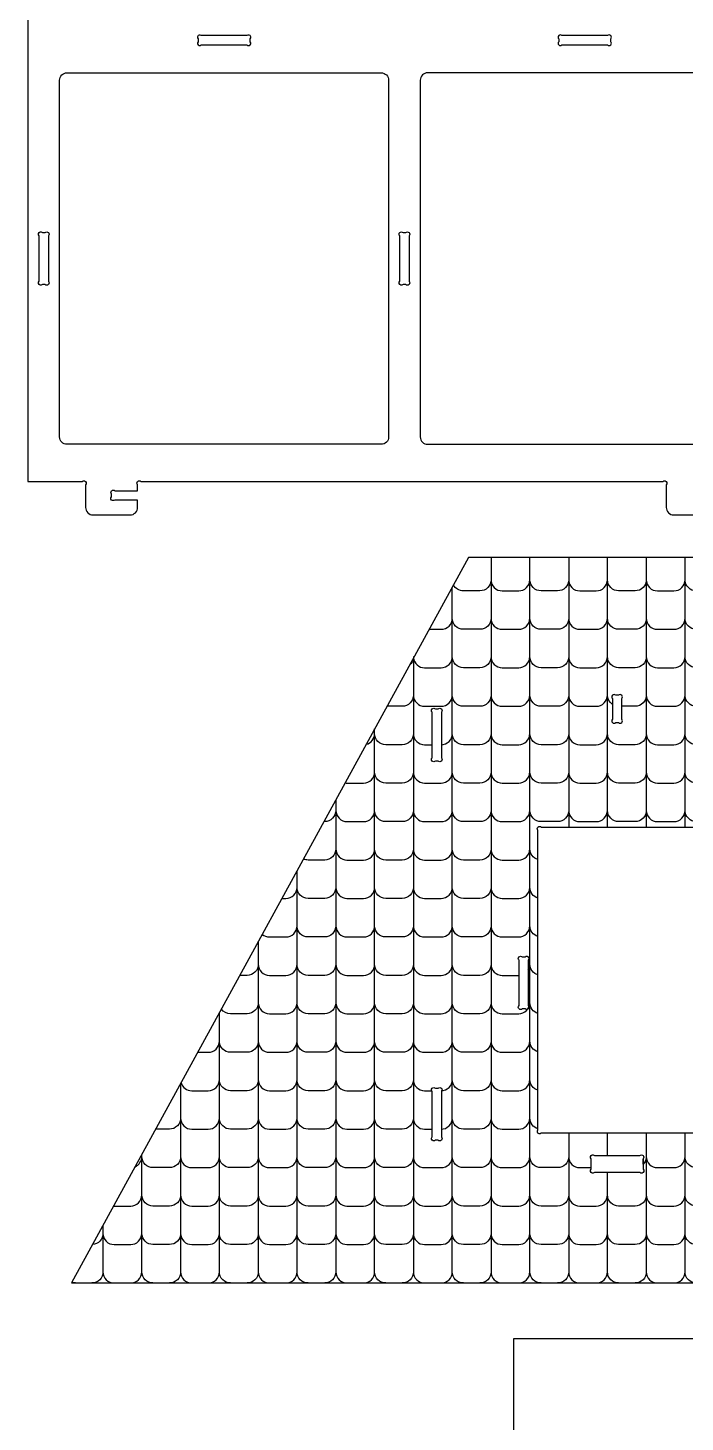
# Model space of a CAD drawing. Extents: x 8501 to 11256, y 293 to 1807.
# Drawn here: x 9885.7 to 10097.8, y 825.1 to 1275.4 of the extents above; entities that cross this region are included whole.
import ezdxf

# ---------------------------------------------------------------- set-up
doc = ezdxf.new("R2010")
doc.units = 0
doc.header["$MEASUREMENT"] = 0
doc.layers.add('LAYER_1', color=18, linetype='CONTINUOUS')

msp = doc.modelspace()

# ---------------------------------------------------------------- linework, layer by layer
at = {"layer": 'LAYER_1'}
for points in [[(9885.69, 1412.85), (9885.69, 1128.91), (9903.23, 1128.91, -1), (9904.29, 1127.85), (9904.29, 1120.51, 0.414214), (9906.69, 1118.11), (9918.69, 1118.11, 0.414214), (9921.09, 1120.51), (9921.09, 1122.91), (9913.75, 1122.91, -1), (9912.69, 1123.97), (9912.69, 1124.85, -1), (9913.75, 1125.91), (9921.09, 1125.91), (9921.09, 1127.85, -1), (9922.15, 1128.91), (10090.63, 1128.91, -1), (10091.69, 1127.85), (10091.69, 1120.51, 0.414214), (10094.09, 1118.11), (10106.09, 1118.11, 0.414214)], [(10035.16, 1104.3), (10035.16, 873.61, 0.414214), (10038.76, 870.01)], [(10044.08, 870.01, 0.414214), (10047.68, 873.61), (10047.68, 1104.3)], [(10019.04, 870.01, 0.414214), (10022.64, 873.61), (10022.64, 1094.76)], [(10035.16, 1097.17, -0.414214), (10031.56, 1093.57), (10026.24, 1093.57, -0.279406), (10023.04, 1095.51)], [(10035.16, 1097.17, 0.414214), (10038.76, 1093.57), (10044.08, 1093.57, 0.414214), (10047.68, 1097.17)], [(10060.21, 1097.17, -0.414214), (10056.61, 1093.57), (10051.28, 1093.57, -0.414214), (10047.68, 1097.17)], [(10060.21, 1097.17, 0.414214), (10063.81, 1093.57), (10069.13, 1093.57, 0.414214), (10072.73, 1097.17)], [(10085.25, 1097.17, -0.414214), (10081.65, 1093.57), (10076.33, 1093.57, -0.414214), (10072.73, 1097.17)], [(10085.25, 1097.17, 0.414214), (10088.85, 1093.57), (10094.18, 1093.57, 0.414214), (10097.78, 1097.17)], [(10110.3, 1097.17, -0.414214), (10106.7, 1093.57), (10101.38, 1093.57, -0.414214), (10097.78, 1097.17)], [(10015.19, 1081.15), (10019.04, 1081.15, 0.414214), (10022.64, 1084.75)], [(10035.16, 1084.75, -0.414214), (10031.56, 1081.15), (10026.24, 1081.15, -0.414214), (10022.64, 1084.75)], [(10035.16, 1084.75, 0.414214), (10038.76, 1081.15), (10044.08, 1081.15, 0.414214), (10047.68, 1084.75)], [(10060.21, 1084.75, -0.414214), (10056.61, 1081.15), (10051.28, 1081.15, -0.414214), (10047.68, 1084.75)], [(10060.21, 1084.75, 0.414214), (10063.81, 1081.15), (10069.13, 1081.15, 0.414214), (10072.73, 1084.75)], [(10085.25, 1084.75, -0.414214), (10081.65, 1081.15), (10076.33, 1081.15, -0.414214), (10072.73, 1084.75)], [(10085.25, 1084.75, 0.414214), (10088.85, 1081.15), (10094.18, 1081.15, 0.414214), (10097.78, 1084.75)], [(10110.3, 1084.75, -0.414214), (10106.7, 1081.15), (10101.38, 1081.15, -0.414214), (10097.78, 1084.75)], [(10010.11, 1072.33), (10010.11, 873.61, 0.414214), (10013.71, 870.01)], [(10010.14, 1071.91, 0.379798), (10013.71, 1068.73), (10019.04, 1068.73, 0.414214), (10022.64, 1072.33)], [(10035.16, 1072.33, -0.414214), (10031.56, 1068.73), (10026.24, 1068.73, -0.414214), (10022.64, 1072.33)], [(10035.16, 1072.33, 0.414214), (10038.76, 1068.73), (10044.08, 1068.73, 0.414214), (10047.68, 1072.33)], [(10060.21, 1072.33, -0.414214), (10056.61, 1068.73), (10051.28, 1068.73, -0.414214), (10047.68, 1072.33)], [(10060.21, 1072.33, 0.414214), (10063.81, 1068.73), (10069.13, 1068.73, 0.414214), (10072.73, 1072.33)], [(10085.25, 1072.33, -0.414214), (10081.65, 1068.73), (10076.33, 1068.73, -0.414214), (10072.73, 1072.33)], [(10085.25, 1072.33, 0.414214), (10088.85, 1068.73), (10094.18, 1068.73, 0.414214), (10097.78, 1072.33)], [(10110.3, 1072.33, -0.414214), (10106.7, 1068.73), (10101.38, 1068.73, -0.414214), (10097.78, 1072.33)], [(10010.07, 1071.78, -0.175116), (10008.9, 1069.64)], [(10010.11, 1059.91, -0.414214), (10006.51, 1056.31), (10001.61, 1056.31)], [(10010.11, 1059.91, 0.414214), (10013.71, 1056.31), (10019.04, 1056.31, 0.414214), (10022.64, 1059.91)], [(10035.16, 1059.91, -0.414214), (10031.56, 1056.31), (10026.24, 1056.31, -0.414214), (10022.64, 1059.91)], [(10035.16, 1059.91, 0.414214), (10038.76, 1056.31), (10044.08, 1056.31, 0.414214), (10047.68, 1059.91)], [(10060.21, 1059.91, -0.414214), (10056.61, 1056.31), (10051.28, 1056.31, -0.414214), (10047.68, 1059.91)], [(10060.21, 1059.91, 0.414214), (10063.81, 1056.31), (10069.13, 1056.31, 0.414214), (10072.73, 1059.91)], [(10074.33, 1056.92, -0.250445), (10072.73, 1059.91)], [(10085.25, 1059.91, -0.414214), (10081.65, 1056.31), (10077.33, 1056.31)], [(10085.25, 1059.91, 0.414214), (10088.85, 1056.31), (10094.18, 1056.31, 0.414214), (10097.78, 1059.91)], [(10110.3, 1059.91, -0.414214), (10106.7, 1056.31), (10101.38, 1056.31, -0.414214), (10097.78, 1059.91)], [(9994.88, 1044.01, 0.342693), (9997.59, 1047.49)], [(10001.19, 870.01, -0.414214), (9997.59, 873.61), (9997.59, 1048.96)], [(10010.11, 1047.49, -0.414214), (10006.51, 1043.89), (10001.19, 1043.89, -0.414214), (9997.59, 1047.49)], [(10010.11, 1047.49, 0.414214), (10013.71, 1043.89), (10016.13, 1043.89)], [(10019.04, 1043.89, 0.414214), (10022.64, 1047.49)], [(10035.16, 1047.49, -0.414214), (10031.56, 1043.89), (10026.24, 1043.89, -0.414214), (10022.64, 1047.49)], [(10035.16, 1047.49, 0.414214), (10038.76, 1043.89), (10044.08, 1043.89, 0.414214), (10047.68, 1047.49)], [(10060.21, 1047.49, -0.414214), (10056.61, 1043.89), (10051.28, 1043.89, -0.414214), (10047.68, 1047.49)], [(10060.21, 1047.49, 0.414214), (10063.81, 1043.89), (10069.13, 1043.89, 0.414214), (10072.73, 1047.49)], [(10085.25, 1047.49, -0.414214), (10081.65, 1043.89), (10076.33, 1043.89, -0.414214), (10072.73, 1047.49)], [(10085.25, 1047.49, 0.414214), (10088.85, 1043.89), (10094.18, 1043.89, 0.414214), (10097.78, 1047.49)], [(10110.3, 1047.49, -0.414214), (10106.7, 1043.89), (10101.38, 1043.89, -0.414214), (10097.78, 1047.49)], [(9988.05, 1031.53, 0.042575), (9988.66, 1031.47), (9993.99, 1031.47, 0.414214), (9997.59, 1035.07)], [(10010.11, 1035.07, -0.414214), (10006.51, 1031.47), (10001.19, 1031.47, -0.414214), (9997.59, 1035.07)], [(10010.11, 1035.07, 0.414214), (10013.71, 1031.47), (10019.04, 1031.47, 0.414214), (10022.64, 1035.07)], [(10035.16, 1035.07, -0.414214), (10031.56, 1031.47), (10026.24, 1031.47, -0.414214), (10022.64, 1035.07)], [(10035.16, 1035.07, 0.414214), (10038.76, 1031.47), (10044.08, 1031.47, 0.414214), (10047.68, 1035.07)], [(10060.21, 1035.07, -0.414214), (10056.61, 1031.47), (10051.28, 1031.47, -0.414214), (10047.68, 1035.07)], [(10060.21, 1035.07, 0.414214), (10063.81, 1031.47), (10069.13, 1031.47, 0.414214), (10072.73, 1035.07)], [(10085.25, 1035.07, -0.414214), (10081.65, 1031.47), (10076.33, 1031.47, -0.414214), (10072.73, 1035.07)], [(10085.25, 1035.07, 0.414214), (10088.85, 1031.47), (10094.18, 1031.47, 0.414214), (10097.78, 1035.07)], [(10110.3, 1035.07, -0.414214), (10106.7, 1031.47), (10101.38, 1031.47, -0.414214), (10097.78, 1035.07)], [(9985.06, 1022.65, -0.414214), (9981.46, 1019.05), (9981.23, 1019.05)], [(9985.06, 1026.06), (9985.06, 873.61, 0.414214), (9988.66, 870.01)], [(9985.06, 1022.65, 0.414214), (9988.66, 1019.05), (9993.99, 1019.05, 0.414214), (9997.59, 1022.65)], [(10010.11, 1022.65, -0.414214), (10006.51, 1019.05), (10001.19, 1019.05, -0.414214), (9997.59, 1022.65)], [(10010.11, 1022.65, 0.414214), (10013.71, 1019.05), (10019.04, 1019.05, 0.414214), (10022.64, 1022.65)], [(10035.16, 1022.65, -0.414214), (10031.56, 1019.05), (10026.24, 1019.05, -0.414214), (10022.64, 1022.65)], [(10035.16, 1022.65, 0.414214), (10038.76, 1019.05), (10044.08, 1019.05, 0.414214), (10047.68, 1022.65)], [(10060.21, 1022.65, -0.414214), (10056.61, 1019.05), (10051.28, 1019.05, -0.414214), (10047.68, 1022.65)], [(10060.21, 1022.65, 0.414214), (10063.81, 1019.05), (10069.13, 1019.05, 0.414214), (10072.73, 1022.65)], [(10085.25, 1022.65, -0.414214), (10081.65, 1019.05), (10076.33, 1019.05, -0.414214), (10072.73, 1022.65)], [(10085.25, 1022.65, 0.414214), (10088.85, 1019.05), (10094.18, 1019.05, 0.414214), (10097.78, 1022.65)], [(10110.3, 1022.65, -0.414214), (10106.7, 1019.05), (10101.38, 1019.05, -0.414214), (10097.78, 1022.65)], [(9985.06, 1010.23, -0.414214), (9981.46, 1006.63), (9976.14, 1006.63, -0.109058), (9974.63, 1006.97)], [(9985.06, 1010.23, 0.414214), (9988.66, 1006.63), (9993.99, 1006.63, 0.414214), (9997.59, 1010.23)], [(10010.11, 1010.23, -0.414214), (10006.51, 1006.63), (10001.19, 1006.63, -0.414214), (9997.59, 1010.23)], [(10010.11, 1010.23, 0.414214), (10013.71, 1006.63), (10019.04, 1006.63, 0.414214), (10022.64, 1010.23)], [(10035.16, 1010.23, -0.414214), (10031.56, 1006.63), (10026.24, 1006.63, -0.414214), (10022.64, 1010.23)], [(10035.16, 1010.23, 0.414214), (10038.76, 1006.63), (10044.08, 1006.63, 0.414214), (10047.68, 1010.23)], [(10050.3, 1006.77, -0.335422), (10047.68, 1010.23)], [(9976.14, 870.01, -0.414214), (9972.54, 873.61), (9972.54, 1003.16)], [(9967.65, 994.21), (9968.94, 994.21, 0.414214), (9972.54, 997.81)], [(9985.06, 997.81, -0.414214), (9981.46, 994.21), (9976.14, 994.21, -0.414214), (9972.54, 997.81)], [(9985.06, 997.81, 0.414214), (9988.66, 994.21), (9993.99, 994.21, 0.414214), (9997.59, 997.81)], [(10010.11, 997.81, -0.414214), (10006.51, 994.21), (10001.19, 994.21, -0.414214), (9997.59, 997.81)], [(10010.11, 997.81, 0.414214), (10013.71, 994.21), (10019.04, 994.21, 0.414214), (10022.64, 997.81)], [(10035.16, 997.81, -0.414214), (10031.56, 994.21), (10026.24, 994.21, -0.414214), (10022.64, 997.81)], [(10035.16, 997.81, 0.414214), (10038.76, 994.21), (10044.08, 994.21, 0.414214), (10047.68, 997.81)], [(10050.3, 994.35, -0.335422), (10047.68, 997.81)], [(9961.31, 982.63, 0.175306), (9963.62, 981.79), (9968.94, 981.79, 0.414214), (9972.54, 985.39)], [(9985.06, 985.39, -0.414214), (9981.46, 981.79), (9976.14, 981.79, -0.414214), (9972.54, 985.39)], [(9985.06, 985.39, 0.414214), (9988.66, 981.79), (9993.99, 981.79, 0.414214), (9997.59, 985.39)], [(10010.11, 985.39, -0.414214), (10006.51, 981.79), (10001.19, 981.79, -0.414214), (9997.59, 985.39)], [(10010.11, 985.39, 0.414214), (10013.71, 981.79), (10019.04, 981.79, 0.414214), (10022.64, 985.39)], [(10035.16, 985.39, -0.414214), (10031.56, 981.79), (10026.24, 981.79, -0.414214), (10022.64, 985.39)], [(10035.16, 985.39, 0.414214), (10038.76, 981.79), (10044.08, 981.79, 0.414214), (10047.68, 985.39)], [(10050.3, 981.93, -0.335422), (10047.68, 985.39)], [(9960.02, 980.25), (9960.02, 873.61, 0.414214), (9963.62, 870.01)], [(9960.02, 972.97, -0.414214), (9956.42, 969.37), (9954.07, 969.37)], [(9960.02, 972.97, 0.414214), (9963.62, 969.37), (9968.94, 969.37, 0.414214), (9972.54, 972.97)], [(9985.06, 972.97, -0.414214), (9981.46, 969.37), (9976.14, 969.37, -0.414214), (9972.54, 972.97)], [(9985.06, 972.97, 0.414214), (9988.66, 969.37), (9993.99, 969.37, 0.414214), (9997.59, 972.97)], [(10010.11, 972.97, -0.414214), (10006.51, 969.37), (10001.19, 969.37, -0.414214), (9997.59, 972.97)], [(10010.11, 972.97, 0.414214), (10013.71, 969.37), (10019.04, 969.37, 0.414214), (10022.64, 972.97)], [(10035.16, 972.97, -0.414214), (10031.56, 969.37), (10026.24, 969.37, -0.414214), (10022.64, 972.97)], [(10035.16, 972.97, 0.414214), (10038.76, 969.37), (10044.08, 969.37, 0.006806), (10044.18, 969.37)], [(10047.18, 971.14, 0.13441), (10047.68, 972.97)], [(10050.3, 969.51, -0.335422), (10047.68, 972.97)], [(9960.02, 960.55, -0.414214), (9956.42, 956.95), (9951.09, 956.95, -0.2469), (9948.13, 958.51)], [(9960.02, 960.55, 0.414214), (9963.62, 956.95), (9968.94, 956.95, 0.414214), (9972.54, 960.55)], [(9985.06, 960.55, -0.414214), (9981.46, 956.95), (9976.14, 956.95, -0.414214), (9972.54, 960.55)], [(9985.06, 960.55, 0.414214), (9988.66, 956.95), (9993.99, 956.95, 0.414214), (9997.59, 960.55)], [(10010.11, 960.55, -0.414214), (10006.51, 956.95), (10001.19, 956.95, -0.414214), (9997.59, 960.55)], [(10010.11, 960.55, 0.414214), (10013.71, 956.95), (10019.04, 956.95, 0.414214), (10022.64, 960.55)], [(10035.16, 960.55, -0.414214), (10031.56, 956.95), (10026.24, 956.95, -0.414214), (10022.64, 960.55)], [(10035.16, 960.55, 0.414214), (10038.76, 956.95), (10044.08, 956.95, 0.414214), (10047.68, 960.55)], [(10050.3, 957.09, -0.335422), (10047.68, 960.55)], [(9951.09, 870.01, -0.414214), (9947.49, 873.61), (9947.49, 957.35)], [(9940.48, 944.53), (9943.89, 944.53, 0.414214), (9947.49, 948.13)], [(9960.02, 948.13, -0.414214), (9956.42, 944.53), (9951.09, 944.53, -0.414214), (9947.49, 948.13)], [(9960.02, 948.13, 0.414214), (9963.62, 944.53), (9968.94, 944.53, 0.414214), (9972.54, 948.13)], [(9985.06, 948.13, -0.414214), (9981.46, 944.53), (9976.14, 944.53, -0.414214), (9972.54, 948.13)], [(9985.06, 948.13, 0.414214), (9988.66, 944.53), (9993.99, 944.53, 0.414214), (9997.59, 948.13)], [(10010.11, 948.13, -0.414214), (10006.51, 944.53), (10001.19, 944.53, -0.414214), (9997.59, 948.13)], [(10010.11, 948.13, 0.414214), (10013.71, 944.53), (10019.04, 944.53, 0.414214), (10022.64, 948.13)], [(10035.16, 948.13, -0.414214), (10031.56, 944.53), (10026.24, 944.53, -0.414214), (10022.64, 948.13)], [(10035.16, 948.13, 0.414214), (10038.76, 944.53), (10044.08, 944.53, 0.414214), (10047.68, 948.13)], [(10050.3, 944.67, -0.335422), (10047.68, 948.13)], [(9934.97, 934.45), (9934.97, 873.61, 0.414214), (9938.57, 870.01)], [(9935.11, 934.71, 0.333881), (9938.57, 932.11), (9943.89, 932.11, 0.414214), (9947.49, 935.71)], [(9960.02, 935.71, -0.414214), (9956.42, 932.11), (9951.09, 932.11, -0.414214), (9947.49, 935.71)], [(9960.02, 935.71, 0.414214), (9963.62, 932.11), (9968.94, 932.11, 0.414214), (9972.54, 935.71)], [(9985.06, 935.71, -0.414214), (9981.46, 932.11), (9976.14, 932.11, -0.414214), (9972.54, 935.71)], [(9985.06, 935.71, 0.414214), (9988.66, 932.11), (9993.99, 932.11, 0.414214), (9997.59, 935.71)], [(10010.11, 935.71, -0.414214), (10006.51, 932.11), (10001.19, 932.11, -0.414214), (9997.59, 935.71)], [(10010.11, 935.71, 0.414214), (10013.71, 932.11), (10016.13, 932.11)], [(10019.04, 932.11, 0.414214), (10022.64, 935.71)], [(10035.16, 935.71, -0.414214), (10031.56, 932.11), (10026.24, 932.11, -0.414214), (10022.64, 935.71)], [(10035.16, 935.71, 0.414214), (10038.76, 932.11), (10044.08, 932.11, 0.414214), (10047.68, 935.71)], [(10050.3, 932.25, -0.335422), (10047.68, 935.71)], [(9934.97, 923.29, -0.414214), (9931.37, 919.69), (9926.9, 919.69)], [(9934.97, 923.29, 0.414214), (9938.57, 919.69), (9943.89, 919.69, 0.414214), (9947.49, 923.29)], [(9960.02, 923.29, -0.414214), (9956.42, 919.69), (9951.09, 919.69, -0.414214), (9947.49, 923.29)], [(9960.02, 923.29, 0.414214), (9963.62, 919.69), (9968.94, 919.69, 0.414214), (9972.54, 923.29)], [(9985.06, 923.29, -0.414214), (9981.46, 919.69), (9976.14, 919.69, -0.414214), (9972.54, 923.29)], [(9985.06, 923.29, 0.414214), (9988.66, 919.69), (9993.99, 919.69, 0.414214), (9997.59, 923.29)], [(10010.11, 923.29, -0.414214), (10006.51, 919.69), (10001.19, 919.69, -0.414214), (9997.59, 923.29)], [(10010.11, 923.29, 0.414214), (10013.71, 919.69), (10016.13, 919.69)], [(10019.04, 919.69, 0.414214), (10022.64, 923.29)], [(10035.16, 923.29, -0.414214), (10031.56, 919.69), (10026.24, 919.69, -0.414214), (10022.64, 923.29)], [(10035.16, 923.29, 0.414214), (10038.76, 919.69), (10044.08, 919.69, 0.414214), (10047.68, 923.29)], [(10050.3, 919.83, -0.335422), (10047.68, 923.29)], [(10060.21, 918.39), (10060.21, 873.61, -0.414214), (10056.61, 870.01)], [(10085.25, 918.39), (10085.25, 873.61, 0.414214), (10088.85, 870.01)], [(10094.18, 870.01, 0.414214), (10097.78, 873.61), (10097.78, 918.39)], [(9918.85, 870.01, 0.414214), (9922.45, 873.61), (9922.45, 911.55)], [(9920.27, 907.57, 0.299842), (9922.45, 910.87)], [(9934.97, 910.87, -0.414214), (9931.37, 907.27), (9926.05, 907.27, -0.414214), (9922.45, 910.87)], [(9934.97, 910.87, 0.414214), (9938.57, 907.27), (9943.89, 907.27, 0.414214), (9947.49, 910.87)], [(9960.02, 910.87, -0.414214), (9956.42, 907.27), (9951.09, 907.27, -0.414214), (9947.49, 910.87)], [(9960.02, 910.87, 0.414214), (9963.62, 907.27), (9968.94, 907.27, 0.414214), (9972.54, 910.87)], [(9985.06, 910.87, -0.414214), (9981.46, 907.27), (9976.14, 907.27, -0.414214), (9972.54, 910.87)], [(9985.06, 910.87, 0.414214), (9988.66, 907.27), (9993.99, 907.27, 0.414214), (9997.59, 910.87)], [(10010.11, 910.87, -0.414214), (10006.51, 907.27), (10001.19, 907.27, -0.414214), (9997.59, 910.87)], [(10010.11, 910.87, 0.414214), (10013.71, 907.27), (10019.04, 907.27, 0.414214), (10022.64, 910.87)], [(10035.16, 910.87, -0.414214), (10031.56, 907.27), (10026.24, 907.27, -0.414214), (10022.64, 910.87)], [(10035.16, 910.87, 0.414214), (10038.76, 907.27), (10044.08, 907.27, 0.414214), (10047.68, 910.87)], [(10060.21, 910.87, -0.414214), (10056.61, 907.27), (10051.28, 907.27, -0.414214), (10047.68, 910.87)], [(10060.21, 910.87, 0.414214), (10063.81, 907.27), (10067.43, 907.27)], [(10085.25, 910.87, -0.195819), (10084.23, 908.36), (10084.23, 910.13)], [(10085.25, 910.87, 0.414214), (10088.85, 907.27), (10094.18, 907.27, 0.414214), (10097.78, 910.87)], [(10110.3, 910.87, -0.414214), (10106.7, 907.27), (10101.38, 907.27, -0.414214), (10097.78, 910.87)], [(10069.13, 870.01, 0.414214), (10072.73, 873.61), (10072.73, 905.72)], [(9913.32, 894.86, 0.014208), (9913.52, 894.85), (9918.85, 894.85, 0.414214), (9922.45, 898.45)], [(9934.97, 898.45, -0.414214), (9931.37, 894.85), (9926.05, 894.85, -0.414214), (9922.45, 898.45)], [(9934.97, 898.45, 0.414214), (9938.57, 894.85), (9943.89, 894.85, 0.414214), (9947.49, 898.45)], [(9960.02, 898.45, -0.414214), (9956.42, 894.85), (9951.09, 894.85, -0.414214), (9947.49, 898.45)], [(9960.02, 898.45, 0.414214), (9963.62, 894.85), (9968.94, 894.85, 0.414214), (9972.54, 898.45)], [(9985.06, 898.45, -0.414214), (9981.46, 894.85), (9976.14, 894.85, -0.414214), (9972.54, 898.45)], [(9985.06, 898.45, 0.414214), (9988.66, 894.85), (9993.99, 894.85, 0.414214), (9997.59, 898.45)], [(10010.11, 898.45, -0.414214), (10006.51, 894.85), (10001.19, 894.85, -0.414214), (9997.59, 898.45)], [(10010.11, 898.45, 0.414214), (10013.71, 894.85), (10019.04, 894.85, 0.414214), (10022.64, 898.45)], [(10035.16, 898.45, -0.414214), (10031.56, 894.85), (10026.24, 894.85, -0.414214), (10022.64, 898.45)], [(10035.16, 898.45, 0.414214), (10038.76, 894.85), (10044.08, 894.85, 0.414214), (10047.68, 898.45)], [(10060.21, 898.45, -0.414214), (10056.61, 894.85), (10051.28, 894.85, -0.414214), (10047.68, 898.45)], [(10060.21, 898.45, 0.414214), (10063.81, 894.85), (10069.13, 894.85, 0.414214), (10072.73, 898.45)], [(10085.25, 898.45, -0.414214), (10081.65, 894.85), (10076.33, 894.85, -0.414214), (10072.73, 898.45)], [(10085.25, 898.45, 0.414214), (10088.85, 894.85), (10094.18, 894.85, 0.414214), (10097.78, 898.45)], [(10110.3, 898.45, -0.414214), (10106.7, 894.85), (10101.38, 894.85, -0.414214), (10097.78, 898.45)], [(9909.92, 888.65), (9909.92, 873.61, -0.414214), (9906.32, 870.01)], [(9909.92, 886.03, -0.397743), (9906.53, 882.44)], [(9909.92, 886.03, 0.414214), (9913.52, 882.43), (9918.85, 882.43, 0.414214), (9922.45, 886.03)], [(9934.97, 886.03, -0.414214), (9931.37, 882.43), (9926.05, 882.43, -0.414214), (9922.45, 886.03)], [(9934.97, 886.03, 0.414214), (9938.57, 882.43), (9943.89, 882.43, 0.414214), (9947.49, 886.03)], [(9960.02, 886.03, -0.414214), (9956.42, 882.43), (9951.09, 882.43, -0.414214), (9947.49, 886.03)], [(9960.02, 886.03, 0.414214), (9963.62, 882.43), (9968.94, 882.43, 0.414214), (9972.54, 886.03)], [(9985.06, 886.03, -0.414214), (9981.46, 882.43), (9976.14, 882.43, -0.414214), (9972.54, 886.03)], [(9985.06, 886.03, 0.414214), (9988.66, 882.43), (9993.99, 882.43, 0.414214), (9997.59, 886.03)], [(10010.11, 886.03, -0.414214), (10006.51, 882.43), (10001.19, 882.43, -0.414214), (9997.59, 886.03)], [(10010.11, 886.03, 0.414214), (10013.71, 882.43), (10019.04, 882.43, 0.414214), (10022.64, 886.03)], [(10035.16, 886.03, -0.414214), (10031.56, 882.43), (10026.24, 882.43, -0.414214), (10022.64, 886.03)], [(10035.16, 886.03, 0.414214), (10038.76, 882.43), (10044.08, 882.43, 0.414214), (10047.68, 886.03)], [(10060.21, 886.03, -0.414214), (10056.61, 882.43), (10051.28, 882.43, -0.414214), (10047.68, 886.03)], [(10060.21, 886.03, 0.414214), (10063.81, 882.43), (10069.13, 882.43, 0.414214), (10072.73, 886.03)], [(10085.25, 886.03, -0.414214), (10081.65, 882.43), (10076.33, 882.43, -0.414214), (10072.73, 886.03)], [(10085.25, 886.03, 0.414214), (10088.85, 882.43), (10094.18, 882.43, 0.414214), (10097.78, 886.03)], [(10110.3, 886.03, -0.414214), (10106.7, 882.43), (10101.38, 882.43, -0.414214), (10097.78, 886.03)], [(9901, 870.01, -0.082383), (9899.84, 870.21)], [(9909.92, 873.61, 0.414214), (9913.52, 870.01)], [(9926.05, 870.01, -0.414214), (9922.45, 873.61)], [(9934.97, 873.61, -0.414214), (9931.37, 870.01)], [(9943.89, 870.01, 0.414214), (9947.49, 873.61)], [(9960.02, 873.61, -0.414214), (9956.42, 870.01)], [(9968.94, 870.01, 0.414214), (9972.54, 873.61)], [(9985.06, 873.61, -0.414214), (9981.46, 870.01)], [(9993.99, 870.01, 0.414214), (9997.59, 873.61)], [(10010.11, 873.61, -0.414214), (10006.51, 870.01)], [(10026.24, 870.01, -0.414214), (10022.64, 873.61)], [(10035.16, 873.61, -0.414214), (10031.56, 870.01)], [(10051.28, 870.01, -0.414214), (10047.68, 873.61)], [(10060.21, 873.61, 0.414214), (10063.81, 870.01)], [(10076.33, 870.01, -0.414214), (10072.73, 873.61)], [(10085.25, 873.61, -0.414214), (10081.65, 870.01)], [(10101.38, 870.01, -0.414214), (10097.78, 873.61)]]:
    msp.add_lwpolyline(points, format="xyb", dxfattribs=at)
for points in [[(9941.65, 1269.91), (9956.33, 1269.91, 1), (9957.39, 1270.97), (9957.39, 1271.85, 1), (9956.33, 1272.91), (9941.65, 1272.91, 1), (9940.59, 1271.85), (9940.59, 1270.97, 1)], [(10072.73, 1272.91), (10058.05, 1272.91, 1), (10056.99, 1271.85), (10056.99, 1270.97, 1), (10058.05, 1269.91), (10072.73, 1269.91, 1), (10073.79, 1270.97), (10073.79, 1271.85, 1)], [(10002.09, 1143.31, -0.414214), (9999.69, 1140.91), (9898.29, 1140.91, -0.414214), (9895.89, 1143.31), (9895.89, 1258.51, -0.414214), (9898.29, 1260.91), (9999.69, 1260.91, -0.414214), (10002.09, 1258.51)], [(10014.69, 1140.91), (10116.09, 1140.91, 0.414214), (10118.49, 1143.31), (10118.49, 1258.51, 0.414214), (10116.09, 1260.91), (10014.69, 1260.91, 0.414214), (10012.29, 1258.51), (10012.29, 1143.31, 0.414214)], [(9892.29, 1208.25), (9892.29, 1193.57, -1), (9891.23, 1192.51), (9890.35, 1192.51, -1), (9889.29, 1193.57), (9889.29, 1208.25, -1), (9890.35, 1209.31), (9891.23, 1209.31, -1)], [(10008.69, 1208.25), (10008.69, 1193.57, -1), (10007.63, 1192.51), (10006.75, 1192.51, -1), (10005.69, 1193.57), (10005.69, 1208.25, -1), (10006.75, 1209.31), (10007.63, 1209.31, -1)], [(10076.27, 1059.85), (10075.39, 1059.85, 1), (10074.33, 1058.79), (10074.33, 1052.09, 1), (10075.39, 1051.03), (10076.27, 1051.03, 1), (10077.33, 1052.09), (10077.33, 1058.79, 1)], [(10019.13, 1054.36), (10019.13, 1039.68, -1), (10018.07, 1038.62), (10017.19, 1038.62, -1), (10016.13, 1039.68), (10016.13, 1054.36, -1), (10017.19, 1055.42), (10018.07, 1055.42, -1)], [(10050.3, 919.46), (10050.3, 1016.21, -1), (10051.36, 1017.27), (10100.3, 1017.27, -1), (10101.36, 1016.21), (10101.36, 919.46, -1), (10100.3, 918.39), (10051.36, 918.39, -1)], [(10047.18, 974.28), (10047.18, 959.61, -1), (10046.12, 958.55), (10045.24, 958.55, -1), (10044.18, 959.61), (10044.18, 974.28, -1), (10045.24, 975.35), (10046.12, 975.35, -1)], [(10019.13, 931.85), (10019.13, 917.17, -1), (10018.07, 916.11), (10017.19, 916.11, -1), (10016.13, 917.17), (10016.13, 931.85, -1), (10017.19, 932.91), (10018.07, 932.91, -1)], [(10083.17, 905.72), (10068.49, 905.72, -1), (10067.43, 906.78), (10067.43, 910.13, -1), (10068.49, 911.19), (10083.17, 911.19, -1), (10084.23, 910.13), (10084.23, 906.78, -1)]]:
    msp.add_lwpolyline(points, format="xyb", close=True, dxfattribs=at)
for points in [[(10508.73, 870.01), (10380.61, 1104.3), (10027.85, 1104.3), (9899.73, 870.01)], [(10395.23, 764.98), (10042.47, 764.98), (10042.47, 852.05), (10395.23, 852.05)]]:
    msp.add_lwpolyline(points, close=True, dxfattribs=at)
for points in [[(10060.21, 1104.3), (10060.21, 1017.27)], [(10072.73, 1017.27), (10072.73, 1104.3)], [(10085.25, 1104.3), (10085.25, 1017.27)], [(10097.78, 1017.27), (10097.78, 1104.3)], [(10072.73, 911.19), (10072.73, 918.39)]]:
    msp.add_lwpolyline(points, dxfattribs=at)

doc.saveas('drawing.dxf')
